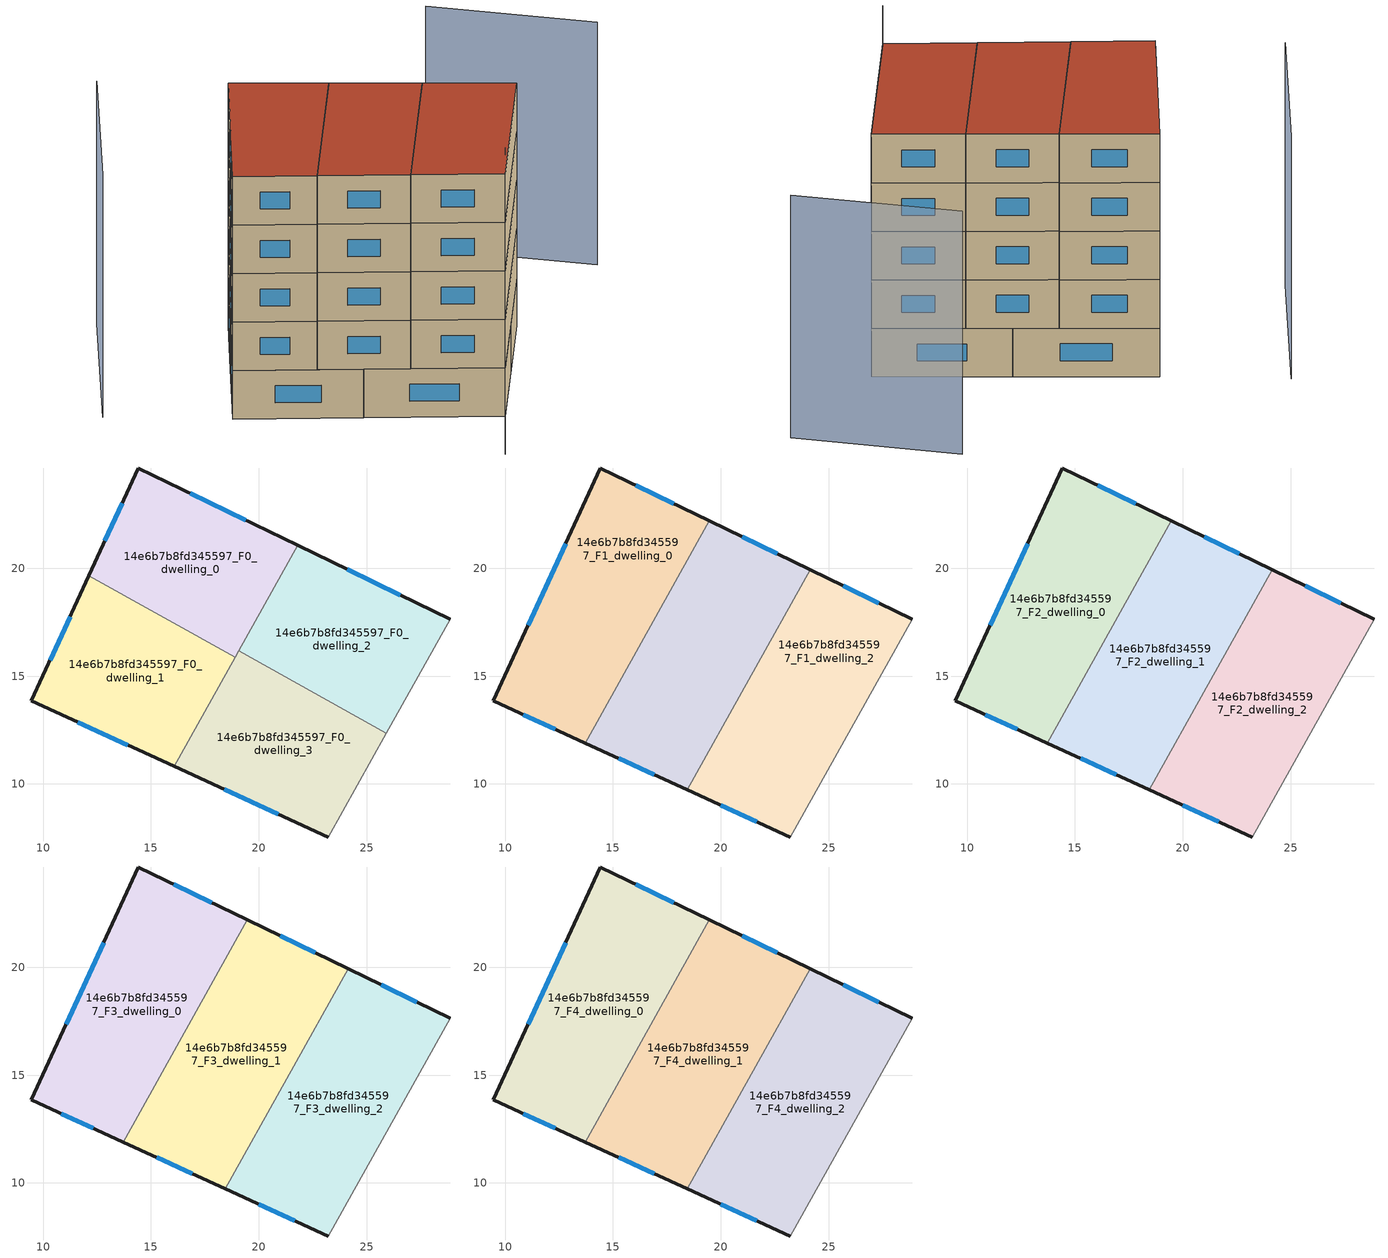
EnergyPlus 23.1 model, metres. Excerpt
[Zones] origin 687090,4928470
14e6b7b8fd345597_F0_dwelling_0
 floor ground (EU_floor_Construction): 21.8,21.06 18.9,15.87 12.12,19.65 14.42,24.65 z0
 wall outside (EU_wall_Construction): 21.8,21.06 14.42,24.65 12.12,19.65 z0:3
 wall to 14e6b7b8fd345597_F0_dwelling_2 (EU_wall_Construction): 19.07,16.18 21.8,21.06 z0:3
 wall to 14e6b7b8fd345597_F0_dwelling_1 (EU_wall_Construction): 12.13,19.65 18.9,15.87 z0:3
 wall to 14e6b7b8fd345597_F0_dwelling_3 (EU_wall_Construction): 18.9,15.87 19.07,16.18 z0:3
 window (EU_Window_Construction): 13.67,23.02 12.87,21.28 / 19.4,22.23 16.82,23.48 z0.98:2.02
14e6b7b8fd345597_F0_dwelling_1
 floor ground (EU_floor_Construction): 18.9,15.87 16.08,10.82 9.46,13.85 12.12,19.65 z0
 wall outside (EU_wall_Construction): 12.12,19.65 9.46,13.85 16.08,10.82 z0:3
 wall to 14e6b7b8fd345597_F0_dwelling_3 (EU_wall_Construction): 16.08,10.82 18.9,15.87 z0:3
 window (EU_Window_Construction): 11.62,12.86 13.93,11.8 / 11.26,17.76 10.33,15.74 z0.98:2.02
14e6b7b8fd345597_F0_dwelling_2
 floor ground (EU_floor_Construction): 28.87,17.63 25.92,12.35 19.07,16.18 21.8,21.06 z0
 wall outside (EU_wall_Construction): 28.87,17.63 21.8,21.06 z0:3
 wall adiabatic (EU_wall_Construction): 25.92,12.35 28.87,17.63 z0:3
 wall to 14e6b7b8fd345597_F0_dwelling_3 (EU_wall_Construction): 19.07,16.18 25.92,12.35 z0:3
 window (EU_Window_Construction): 26.57,18.75 24.1,19.95 z0.98:2.02
14e6b7b8fd345597_F0_dwelling_3
 floor ground (EU_floor_Construction): 25.92,12.35 23.23,7.54 16.08,10.82 19.07,16.18 z0
 wall outside (EU_wall_Construction): 16.08,10.82 23.23,7.54 z0:3
 wall adiabatic (EU_wall_Construction): 23.23,7.54 25.92,12.35 z0:3
 window (EU_Window_Construction): 18.41,9.75 20.91,8.61 z0.98:2.02
14e6b7b8fd345597_F1_dwelling_0
 floor to 14e6b7b8fd345597_F0_dwelling_0 (EU_floor_Construction): 19.47,22.2 16.64,17.13 12.13,19.65 14.42,24.65 z3
 floor to 14e6b7b8fd345597_F0_dwelling_1 (EU_floor_Construction): 16.64,17.13 13.72,11.9 9.46,13.85 12.13,19.65 z3
 wall outside (EU_wall_Construction): 19.47,22.2 14.42,24.65 9.46,13.85 13.72,11.9 z3:6
 wall to 14e6b7b8fd345597_F1_dwelling_1 (EU_wall_Construction): 13.72,11.9 19.47,22.2 z3:6
 window (EU_Window_Construction): 12.81,21.14 11.08,17.36 / 17.83,22.99 16.06,23.85 / 10.85,13.22 12.34,12.53 z3.98:5.02
14e6b7b8fd345597_F1_dwelling_1
 floor to 14e6b7b8fd345597_F0_dwelling_0 (EU_floor_Construction): 21.8,21.06 18.9,15.87 16.64,17.13 19.47,22.2 z3
 floor to 14e6b7b8fd345597_F0_dwelling_1 (EU_floor_Construction): 18.9,15.87 13.72,11.9 16.64,17.13 z3; 16.75,12.01 16.08,10.82 13.72,11.9 z3; 18.9,15.87 16.75,12.01 13.72,11.9 z3
 floor to 14e6b7b8fd345597_F0_dwelling_3 (EU_floor_Construction): 19.79,12.12 18.46,9.73 16.08,10.82 16.75,12.01 z3; 21.35,14.91 19.79,12.12 16.75,12.01 19.07,16.18 z3
 floor to 14e6b7b8fd345597_F0_dwelling_2 (EU_floor_Construction): 24.15,19.93 21.35,14.91 19.07,16.18 21.8,21.06 z3
 wall outside (EU_wall_Construction): 24.15,19.93 19.47,22.2 / 13.72,11.9 18.45,9.73 z3:6
 wall to 14e6b7b8fd345597_F1_dwelling_2 (EU_wall_Construction): 18.45,9.73 24.15,19.93 z3:6
 window (EU_Window_Construction): 22.63,20.66 20.99,21.46 / 15.26,11.19 16.92,10.44 z3.98:5.02
14e6b7b8fd345597_F1_dwelling_2
 floor to 14e6b7b8fd345597_F0_dwelling_2 (EU_floor_Construction): 28.87,17.63 25.92,12.35 21.35,14.91 24.15,19.93 z3
 floor to 14e6b7b8fd345597_F0_dwelling_3 (EU_floor_Construction): 25.92,12.35 23.23,7.54 18.46,9.73 21.35,14.91 z3
 wall outside (EU_wall_Construction): 28.87,17.63 24.15,19.93 / 18.45,9.73 23.23,7.54 z3:6
 wall adiabatic (EU_wall_Construction): 23.23,7.54 28.87,17.63 z3:6
 window (EU_Window_Construction): 27.34,18.38 25.68,19.18 / 20.01,9.02 21.68,8.25 z3.98:5.02
14e6b7b8fd345597_F2_dwelling_0
 floor to 14e6b7b8fd345597_F1_dwelling_0 (EU_floor_Construction): 19.47,22.2 13.72,11.9 9.46,13.85 14.42,24.65 z6
 wall outside (EU_wall_Construction): 19.47,22.2 14.42,24.65 9.46,13.85 13.72,11.9 z6:9
 wall to 14e6b7b8fd345597_F2_dwelling_1 (EU_wall_Construction): 13.72,11.9 19.47,22.2 z6:9
 window (EU_Window_Construction): 12.81,21.14 11.08,17.36 / 17.83,22.99 16.06,23.85 / 10.85,13.22 12.34,12.53 z6.98:8.02
14e6b7b8fd345597_F2_dwelling_1
 floor to 14e6b7b8fd345597_F1_dwelling_1 (EU_floor_Construction): 24.15,19.93 18.45,9.73 13.72,11.9 19.47,22.2 z6
 wall outside (EU_wall_Construction): 24.15,19.93 19.47,22.2 / 13.72,11.9 18.45,9.73 z6:9
 wall to 14e6b7b8fd345597_F2_dwelling_2 (EU_wall_Construction): 18.45,9.73 24.15,19.93 z6:9
 window (EU_Window_Construction): 22.63,20.66 20.99,21.46 / 15.26,11.19 16.92,10.44 z6.98:8.02
14e6b7b8fd345597_F2_dwelling_2
 floor to 14e6b7b8fd345597_F1_dwelling_2 (EU_floor_Construction): 28.87,17.63 23.23,7.54 18.45,9.73 24.15,19.93 z6
 wall outside (EU_wall_Construction): 28.87,17.63 24.15,19.93 / 18.45,9.73 23.23,7.54 z6:9
 wall adiabatic (EU_wall_Construction): 23.23,7.54 28.87,17.63 z6:9
 window (EU_Window_Construction): 27.34,18.38 25.68,19.18 / 20.01,9.02 21.68,8.25 z6.98:8.02
14e6b7b8fd345597_F3_dwelling_0
 floor to 14e6b7b8fd345597_F2_dwelling_0 (EU_floor_Construction): 19.47,22.2 13.72,11.9 9.46,13.85 14.42,24.65 z9
 wall outside (EU_wall_Construction): 19.47,22.2 14.42,24.65 9.46,13.85 13.72,11.9 z9:12
 wall to 14e6b7b8fd345597_F3_dwelling_1 (EU_wall_Construction): 13.72,11.9 19.47,22.2 z9:12
 window (EU_Window_Construction): 12.81,21.14 11.08,17.36 / 17.83,22.99 16.06,23.85 / 10.85,13.22 12.34,12.53 z9.98:11.02
14e6b7b8fd345597_F3_dwelling_1
 floor to 14e6b7b8fd345597_F2_dwelling_1 (EU_floor_Construction): 24.15,19.93 18.45,9.73 13.72,11.9 19.47,22.2 z9
 wall outside (EU_wall_Construction): 24.15,19.93 19.47,22.2 / 13.72,11.9 18.45,9.73 z9:12
 wall to 14e6b7b8fd345597_F3_dwelling_2 (EU_wall_Construction): 18.45,9.73 24.15,19.93 z9:12
 window (EU_Window_Construction): 22.63,20.66 20.99,21.46 / 15.26,11.19 16.92,10.44 z9.98:11.02
14e6b7b8fd345597_F3_dwelling_2
 floor to 14e6b7b8fd345597_F2_dwelling_2 (EU_floor_Construction): 28.87,17.63 23.23,7.54 18.45,9.73 24.15,19.93 z9
 wall outside (EU_wall_Construction): 28.87,17.63 24.15,19.93 / 18.45,9.73 23.23,7.54 z9:12
 wall adiabatic (EU_wall_Construction): 23.23,7.54 28.87,17.63 z9:12
 window (EU_Window_Construction): 27.34,18.38 25.68,19.18 / 20.01,9.02 21.68,8.25 z9.98:11.02
14e6b7b8fd345597_F4_dwelling_0
 floor to 14e6b7b8fd345597_F3_dwelling_0 (EU_floor_Construction): 19.47,22.2 13.72,11.9 9.46,13.85 14.42,24.65 z12
 wall outside (EU_wall_Construction): 19.47,22.2 14.42,24.65 9.46,13.85 13.72,11.9 z12:15
 wall to 14e6b7b8fd345597_F4_dwelling_1 (EU_wall_Construction): 13.72,11.9 19.47,22.2 z12:15
 window (EU_Window_Construction): 12.81,21.14 11.08,17.36 / 17.83,22.99 16.06,23.85 / 10.85,13.22 12.34,12.53 z12.98:14.02
 roof outside (EU_roof_Construction): 13.72,11.9 19.47,22.2 14.42,24.65 9.46,13.85 z15
14e6b7b8fd345597_F4_dwelling_1
 floor to 14e6b7b8fd345597_F3_dwelling_1 (EU_floor_Construction): 24.15,19.93 18.45,9.73 13.72,11.9 19.47,22.2 z12
 wall outside (EU_wall_Construction): 24.15,19.93 19.47,22.2 / 13.72,11.9 18.45,9.73 z12:15
 wall to 14e6b7b8fd345597_F4_dwelling_2 (EU_wall_Construction): 18.45,9.73 24.15,19.93 z12:15
 window (EU_Window_Construction): 22.63,20.66 20.99,21.46 / 15.26,11.19 16.92,10.44 z12.98:14.02
 roof outside (EU_roof_Construction): 18.45,9.73 24.15,19.93 19.47,22.2 13.72,11.9 z15
14e6b7b8fd345597_F4_dwelling_2
 floor to 14e6b7b8fd345597_F3_dwelling_2 (EU_floor_Construction): 28.87,17.63 23.23,7.54 18.45,9.73 24.15,19.93 z12
 wall outside (EU_wall_Construction): 28.87,17.63 24.15,19.93 / 18.45,9.73 23.23,7.54 z12:15
 wall adiabatic (EU_wall_Construction): 23.23,7.54 28.87,17.63 z12:15
 window (EU_Window_Construction): 27.34,18.38 25.68,19.18 / 20.01,9.02 21.68,8.25 z12.98:14.02
 roof outside (EU_roof_Construction): 23.23,7.54 28.87,17.63 24.15,19.93 18.45,9.73 z15
shading: 21.13,3.21 28.28,17.92 / 7.97,28.11 3.03,17.21 / 36.31,22.65 28.62,28.7 z0:15
[Building]
EU S2 Campaign: North Axis=0; Terrain=City; Solar Distribution=FullExterior
[Site:Location]
Bologna: Latitude=44.5; Longitude=11.25; Time Zone=1; Elevation=37
[SizingPeriod:WeatherFileDays]
AnnualSizingPeriod: Begin Month=1; Begin Day of Month=1; End Month=12; End Day of Month=31; Day of Week for Start Day=Monday; Use Weather File Daylight Saving Period=No; Use Weather File Rain and Snow Indicators=No
[MATERIAL]
EU_InternalMass_Material: Roughness=MediumRough; Thickness=0.1; Conductivity=1; Density=1800; Specific Heat=900; Thermal Absorptance=0.9; Solar Absorptance=0.7; Visible Absorptance=0.7
[MATERIAL:NOMASS] Roughness=MediumRough; Thermal Absorptance=0.9; Solar Absorptance=0.7; Visible Absorptance=0.7
Name | Thermal Resistance
EU_wall_NoMass | 0.905828
EU_roof_NoMass | 0.37593
EU_floor_NoMass | 0.67114
[WINDOWMATERIAL:SIMPLEGLAZINGSYSTEM]
EU_Window_SimpleGlazing: UFactor=4.52486; Solar Heat Gain Coefficient=0.85; Visible Transmittance=0.85
[CONSTRUCTION]
EU_wall_Construction: EU_wall_NoMass
EU_roof_Construction: EU_roof_NoMass
EU_floor_Construction: EU_floor_NoMass
EU_InternalMass_Construction: EU_InternalMass_Material
EU_Window_Construction: EU_Window_SimpleGlazing
[ZONE] Type=1; Multiplier=1; Ceiling Height=autocalculate; Floor Area=autocalculate; Part of Total Floor Area=Yes
Name | Volume
14e6b7b8fd345597_F0_dwelling_0; 14e6b7b8fd345597_F0_dwelling_2 | 137.01
14e6b7b8fd345597_F1_dwelling_0; 14e6b7b8fd345597_F2_dwelling_0; 14e6b7b8fd345597_F3_dwelling_0; 14e6b7b8fd345597_F4_dwelling_0 | 182.674
14e6b7b8fd345597_F0_dwelling_1 | 137.017
14e6b7b8fd345597_F1_dwelling_1 | 182.692
14e6b7b8fd345597_F2_dwelling_1; 14e6b7b8fd345597_F3_dwelling_1; 14e6b7b8fd345597_F4_dwelling_1 | 182.701
14e6b7b8fd345597_F1_dwelling_2 | 182.689
14e6b7b8fd345597_F2_dwelling_2; 14e6b7b8fd345597_F3_dwelling_2; 14e6b7b8fd345597_F4_dwelling_2 | 182.69
14e6b7b8fd345597_F0_dwelling_3 | 137.02
[INTERNALMASS] Construction=EU_InternalMass_Construction
Name | Zone or ZoneList | Surface Area
14e6b7b8fd345597_F0_dwelling_0_EU_InternalMass | 14e6b7b8fd345597_F0_dwelling_0 | 45.6698
14e6b7b8fd345597_F0_dwelling_1_EU_InternalMass | 14e6b7b8fd345597_F0_dwelling_1 | 45.6723
14e6b7b8fd345597_F0_dwelling_2_EU_InternalMass | 14e6b7b8fd345597_F0_dwelling_2 | 45.6697
14e6b7b8fd345597_F0_dwelling_3_EU_InternalMass | 14e6b7b8fd345597_F0_dwelling_3 | 45.6732
14e6b7b8fd345597_F1_dwelling_0_EU_InternalMass | 14e6b7b8fd345597_F1_dwelling_0 | 60.8913
14e6b7b8fd345597_F1_dwelling_1_EU_InternalMass | 14e6b7b8fd345597_F1_dwelling_1 | 60.9003
14e6b7b8fd345597_F1_dwelling_2_EU_InternalMass | 14e6b7b8fd345597_F1_dwelling_2 | 60.897
14e6b7b8fd345597_F2_dwelling_0_EU_InternalMass | 14e6b7b8fd345597_F2_dwelling_0 | 60.8913
14e6b7b8fd345597_F2_dwelling_1_EU_InternalMass | 14e6b7b8fd345597_F2_dwelling_1 | 60.9003
14e6b7b8fd345597_F2_dwelling_2_EU_InternalMass | 14e6b7b8fd345597_F2_dwelling_2 | 60.897
14e6b7b8fd345597_F3_dwelling_0_EU_InternalMass | 14e6b7b8fd345597_F3_dwelling_0 | 60.8913
14e6b7b8fd345597_F3_dwelling_1_EU_InternalMass | 14e6b7b8fd345597_F3_dwelling_1 | 60.9003
14e6b7b8fd345597_F3_dwelling_2_EU_InternalMass | 14e6b7b8fd345597_F3_dwelling_2 | 60.897
14e6b7b8fd345597_F4_dwelling_0_EU_InternalMass | 14e6b7b8fd345597_F4_dwelling_0 | 60.8913
14e6b7b8fd345597_F4_dwelling_1_EU_InternalMass | 14e6b7b8fd345597_F4_dwelling_1 | 60.9003
14e6b7b8fd345597_F4_dwelling_2_EU_InternalMass | 14e6b7b8fd345597_F4_dwelling_2 | 60.897
[OTHEREQUIPMENT] Fuel Type=Electricity; Design Level Calculation Method=Watts/Area; Power per Zone Floor Area=1; Fraction Latent=0; Fraction Radiant=0; Fraction Lost=0; Carbon Dioxide Generation Rate=0; EndUse Subcategory=EU_Step8_InternalGains
Name | Zone or ZoneList or Space or SpaceList | Schedule
EU_Step8_InternalGain_14e6b7b8fd345597_F0_dwelling_0_f000 | 14e6b7b8fd345597_F0_dwelling_0 | EU_Step8_GainSchedule_14e6b7b8fd345597_F0_dwelling_0_f000
EU_Step8_InternalGain_14e6b7b8fd345597_F0_dwelling_1_f000 | 14e6b7b8fd345597_F0_dwelling_1 | EU_Step8_GainSchedule_14e6b7b8fd345597_F0_dwelling_1_f000
EU_Step8_InternalGain_14e6b7b8fd345597_F0_dwelling_2_f000 | 14e6b7b8fd345597_F0_dwelling_2 | EU_Step8_GainSchedule_14e6b7b8fd345597_F0_dwelling_2_f000
EU_Step8_InternalGain_14e6b7b8fd345597_F0_dwelling_3_f000 | 14e6b7b8fd345597_F0_dwelling_3 | EU_Step8_GainSchedule_14e6b7b8fd345597_F0_dwelling_3_f000
EU_Step8_InternalGain_14e6b7b8fd345597_F1_dwelling_0_f000 | 14e6b7b8fd345597_F1_dwelling_0 | EU_Step8_GainSchedule_14e6b7b8fd345597_F1_dwelling_0_f000
EU_Step8_InternalGain_14e6b7b8fd345597_F1_dwelling_1_f000 | 14e6b7b8fd345597_F1_dwelling_1 | EU_Step8_GainSchedule_14e6b7b8fd345597_F1_dwelling_1_f000
EU_Step8_InternalGain_14e6b7b8fd345597_F1_dwelling_2_f000 | 14e6b7b8fd345597_F1_dwelling_2 | EU_Step8_GainSchedule_14e6b7b8fd345597_F1_dwelling_2_f000
EU_Step8_InternalGain_14e6b7b8fd345597_F2_dwelling_0_f000 | 14e6b7b8fd345597_F2_dwelling_0 | EU_Step8_GainSchedule_14e6b7b8fd345597_F2_dwelling_0_f000
EU_Step8_InternalGain_14e6b7b8fd345597_F2_dwelling_1_f000 | 14e6b7b8fd345597_F2_dwelling_1 | EU_Step8_GainSchedule_14e6b7b8fd345597_F2_dwelling_1_f000
EU_Step8_InternalGain_14e6b7b8fd345597_F2_dwelling_2_f000 | 14e6b7b8fd345597_F2_dwelling_2 | EU_Step8_GainSchedule_14e6b7b8fd345597_F2_dwelling_2_f000
EU_Step8_InternalGain_14e6b7b8fd345597_F3_dwelling_0_f000 | 14e6b7b8fd345597_F3_dwelling_0 | EU_Step8_GainSchedule_14e6b7b8fd345597_F3_dwelling_0_f000
EU_Step8_InternalGain_14e6b7b8fd345597_F3_dwelling_1_f000 | 14e6b7b8fd345597_F3_dwelling_1 | EU_Step8_GainSchedule_14e6b7b8fd345597_F3_dwelling_1_f000
EU_Step8_InternalGain_14e6b7b8fd345597_F3_dwelling_2_f000 | 14e6b7b8fd345597_F3_dwelling_2 | EU_Step8_GainSchedule_14e6b7b8fd345597_F3_dwelling_2_f000
EU_Step8_InternalGain_14e6b7b8fd345597_F4_dwelling_0_f000 | 14e6b7b8fd345597_F4_dwelling_0 | EU_Step8_GainSchedule_14e6b7b8fd345597_F4_dwelling_0_f000
EU_Step8_InternalGain_14e6b7b8fd345597_F4_dwelling_1_f000 | 14e6b7b8fd345597_F4_dwelling_1 | EU_Step8_GainSchedule_14e6b7b8fd345597_F4_dwelling_1_f000
EU_Step8_InternalGain_14e6b7b8fd345597_F4_dwelling_2_f000 | 14e6b7b8fd345597_F4_dwelling_2 | EU_Step8_GainSchedule_14e6b7b8fd345597_F4_dwelling_2_f000
[ZONEVENTILATION:DESIGNFLOWRATE] Schedule=EU_AlwaysOn; Design Flow Rate Calculation Method=AirChanges/Hour; Air Changes per Hour=0.73129; Ventilation Type=Natural; Fan Pressure Rise=0; Fan Total Efficiency=1; Constant Term Coefficient=1; Temperature Term Coefficient=0; Velocity Term Coefficient=0; Velocity Squared Term Coefficient=0; Minimum Indoor Temperature=-100; Maximum Indoor Temperature=100; Delta Temperature=-100; Minimum Outdoor Temperature=-100; Maximum Outdoor Temperature=100; Maximum Wind Speed=40
Name | Zone or ZoneList or Space or SpaceList
EU_ConstantAir_14e6b7b8fd345597_F0_dwelling_0 | 14e6b7b8fd345597_F0_dwelling_0
EU_ConstantAir_14e6b7b8fd345597_F0_dwelling_1 | 14e6b7b8fd345597_F0_dwelling_1
EU_ConstantAir_14e6b7b8fd345597_F0_dwelling_2 | 14e6b7b8fd345597_F0_dwelling_2
EU_ConstantAir_14e6b7b8fd345597_F0_dwelling_3 | 14e6b7b8fd345597_F0_dwelling_3
EU_ConstantAir_14e6b7b8fd345597_F1_dwelling_0 | 14e6b7b8fd345597_F1_dwelling_0
EU_ConstantAir_14e6b7b8fd345597_F1_dwelling_1 | 14e6b7b8fd345597_F1_dwelling_1
EU_ConstantAir_14e6b7b8fd345597_F1_dwelling_2 | 14e6b7b8fd345597_F1_dwelling_2
EU_ConstantAir_14e6b7b8fd345597_F2_dwelling_0 | 14e6b7b8fd345597_F2_dwelling_0
EU_ConstantAir_14e6b7b8fd345597_F2_dwelling_1 | 14e6b7b8fd345597_F2_dwelling_1
EU_ConstantAir_14e6b7b8fd345597_F2_dwelling_2 | 14e6b7b8fd345597_F2_dwelling_2
EU_ConstantAir_14e6b7b8fd345597_F3_dwelling_0 | 14e6b7b8fd345597_F3_dwelling_0
EU_ConstantAir_14e6b7b8fd345597_F3_dwelling_1 | 14e6b7b8fd345597_F3_dwelling_1
EU_ConstantAir_14e6b7b8fd345597_F3_dwelling_2 | 14e6b7b8fd345597_F3_dwelling_2
EU_ConstantAir_14e6b7b8fd345597_F4_dwelling_0 | 14e6b7b8fd345597_F4_dwelling_0
EU_ConstantAir_14e6b7b8fd345597_F4_dwelling_1 | 14e6b7b8fd345597_F4_dwelling_1
EU_ConstantAir_14e6b7b8fd345597_F4_dwelling_2 | 14e6b7b8fd345597_F4_dwelling_2
[HVACTEMPLATE:THERMOSTAT] Constant Heating Setpoint=20; Constant Cooling Setpoint=50
EU_HeatOnly_14e6b7b8fd345597_F0_dwelling_0; EU_HeatOnly_14e6b7b8fd345597_F0_dwelling_1; EU_HeatOnly_14e6b7b8fd345597_F0_dwelling_2; EU_HeatOnly_14e6b7b8fd345597_F0_dwelling_3; EU_HeatOnly_14e6b7b8fd345597_F1_dwelling_0; EU_HeatOnly_14e6b7b8fd345597_F1_dwelling_1; EU_HeatOnly_14e6b7b8fd345597_F1_dwelling_2; EU_HeatOnly_14e6b7b8fd345597_F2_dwelling_0; EU_HeatOnly_14e6b7b8fd345597_F2_dwelling_1; EU_HeatOnly_14e6b7b8fd345597_F2_dwelling_2; EU_HeatOnly_14e6b7b8fd345597_F3_dwelling_0; EU_HeatOnly_14e6b7b8fd345597_F3_dwelling_1; EU_HeatOnly_14e6b7b8fd345597_F3_dwelling_2; EU_HeatOnly_14e6b7b8fd345597_F4_dwelling_0; EU_HeatOnly_14e6b7b8fd345597_F4_dwelling_1; EU_HeatOnly_14e6b7b8fd345597_F4_dwelling_2
[HVACTEMPLATE:ZONE:IDEALLOADSAIRSYSTEM] System Availability Schedule=EU_AlwaysOn; Maximum Heating Supply Air Temperature=50; Minimum Cooling Supply Air Temperature=13; Maximum Heating Supply Air Humidity Ratio=0.0156; Minimum Cooling Supply Air Humidity Ratio=0.0077; Heating Limit=NoLimit; Cooling Limit=NoLimit; Heating Availability Schedule=EU_AlwaysOn; Cooling Availability Schedule=EU_CoolingOff; Dehumidification Control Type=ConstantSensibleHeatRatio; Cooling Sensible Heat Ratio=0.7; Dehumidification Setpoint=60; Humidification Control Type=None; Humidification Setpoint=30; Outdoor Air Method=None; Outdoor Air Flow Rate per Person=0.00944; Outdoor Air Flow Rate per Zone Floor Area=0; Outdoor Air Flow Rate per Zone=0; Demand Controlled Ventilation Type=None; Outdoor Air Economizer Type=NoEconomizer; Heat Recovery Type=None; Sensible Heat Recovery Effectiveness=0.7; Latent Heat Recovery Effectiveness=0.65
Name | Template Thermostat
14e6b7b8fd345597_F0_dwelling_0 | EU_HeatOnly_14e6b7b8fd345597_F0_dwelling_0
14e6b7b8fd345597_F0_dwelling_1 | EU_HeatOnly_14e6b7b8fd345597_F0_dwelling_1
14e6b7b8fd345597_F0_dwelling_2 | EU_HeatOnly_14e6b7b8fd345597_F0_dwelling_2
14e6b7b8fd345597_F0_dwelling_3 | EU_HeatOnly_14e6b7b8fd345597_F0_dwelling_3
14e6b7b8fd345597_F1_dwelling_0 | EU_HeatOnly_14e6b7b8fd345597_F1_dwelling_0
14e6b7b8fd345597_F1_dwelling_1 | EU_HeatOnly_14e6b7b8fd345597_F1_dwelling_1
14e6b7b8fd345597_F1_dwelling_2 | EU_HeatOnly_14e6b7b8fd345597_F1_dwelling_2
14e6b7b8fd345597_F2_dwelling_0 | EU_HeatOnly_14e6b7b8fd345597_F2_dwelling_0
14e6b7b8fd345597_F2_dwelling_1 | EU_HeatOnly_14e6b7b8fd345597_F2_dwelling_1
14e6b7b8fd345597_F2_dwelling_2 | EU_HeatOnly_14e6b7b8fd345597_F2_dwelling_2
14e6b7b8fd345597_F3_dwelling_0 | EU_HeatOnly_14e6b7b8fd345597_F3_dwelling_0
14e6b7b8fd345597_F3_dwelling_1 | EU_HeatOnly_14e6b7b8fd345597_F3_dwelling_1
14e6b7b8fd345597_F3_dwelling_2 | EU_HeatOnly_14e6b7b8fd345597_F3_dwelling_2
14e6b7b8fd345597_F4_dwelling_0 | EU_HeatOnly_14e6b7b8fd345597_F4_dwelling_0
14e6b7b8fd345597_F4_dwelling_1 | EU_HeatOnly_14e6b7b8fd345597_F4_dwelling_1
14e6b7b8fd345597_F4_dwelling_2 | EU_HeatOnly_14e6b7b8fd345597_F4_dwelling_2
[SIZING:ZONE] Zone Cooling Design Supply Air Temperature Input Method=SupplyAirTemperature; Zone Cooling Design Supply Air Temperature=13; Zone Heating Design Supply Air Temperature Input Method=SupplyAirTemperature; Zone Heating Design Supply Air Temperature=50; Zone Cooling Design Supply Air Humidity Ratio=0.008; Zone Heating Design Supply Air Humidity Ratio=0.008; Cooling Design Air Flow Method=DesignDay; Cooling Design Air Flow Rate=0; Cooling Minimum Air Flow per Zone Floor Area=0.000762; Cooling Minimum Air Flow=0; Cooling Minimum Air Flow Fraction=0.2; Heating Design Air Flow Method=DesignDay; Heating Design Air Flow Rate=0; Heating Maximum Air Flow per Zone Floor Area=0.002032; Heating Maximum Air Flow=0.141576; Heating Maximum Air Flow Fraction=0.3; Account for Dedicated Outdoor Air System=No; Dedicated Outdoor Air System Control Strategy=NeutralSupplyAir; Dedicated Outdoor Air Low Setpoint Temperature for Design=autosize; Dedicated Outdoor Air High Setpoint Temperature for Design=autosize; Zone Load Sizing Method=Sensible Load Only No Latent Load; Zone Latent Cooling Design Supply Air Humidity Ratio Input Method=HumidityRatioDifference; Zone Cooling Design Supply Air Humidity Ratio Difference=0.005; Zone Latent Heating Design Supply Air Humidity Ratio Input Method=HumidityRatioDifference; Zone Humidification Design Supply Air Humidity Ratio Difference=0.005
14e6b7b8fd345597_F0_dwelling_0; 14e6b7b8fd345597_F0_dwelling_1; 14e6b7b8fd345597_F0_dwelling_2; 14e6b7b8fd345597_F0_dwelling_3; 14e6b7b8fd345597_F1_dwelling_0; 14e6b7b8fd345597_F1_dwelling_1; 14e6b7b8fd345597_F1_dwelling_2; 14e6b7b8fd345597_F2_dwelling_0; 14e6b7b8fd345597_F2_dwelling_1; 14e6b7b8fd345597_F2_dwelling_2; 14e6b7b8fd345597_F3_dwelling_0; 14e6b7b8fd345597_F3_dwelling_1; 14e6b7b8fd345597_F3_dwelling_2; 14e6b7b8fd345597_F4_dwelling_0; 14e6b7b8fd345597_F4_dwelling_1; 14e6b7b8fd345597_F4_dwelling_2
[SCHEDULE:CONSTANT]
Name | Hourly Value
EU_AlwaysOn | 1
EU_CoolingOff | 0
[SCHEDULE:FILE] Column Number=1; Rows to Skip at Top=0; Number of Hours of Data=8760; Column Separator=Comma; Interpolate to Timestep=No; Minutes per Item=60; Adjust Schedule for Daylight Savings=Yes
Name | File
EU_Step8_GainSchedule_14e6b7b8fd345597_F0_dwelling_0_f000 | ../../schedules/14e6b7b8fd345597/14e6b7b8fd345597_F0_dwelling_0_f000_gain.csv
EU_Step8_GainSchedule_14e6b7b8fd345597_F0_dwelling_1_f000 | ../../schedules/14e6b7b8fd345597/14e6b7b8fd345597_F0_dwelling_1_f000_gain.csv
EU_Step8_GainSchedule_14e6b7b8fd345597_F0_dwelling_2_f000 | ../../schedules/14e6b7b8fd345597/14e6b7b8fd345597_F0_dwelling_2_f000_gain.csv
EU_Step8_GainSchedule_14e6b7b8fd345597_F0_dwelling_3_f000 | ../../schedules/14e6b7b8fd345597/14e6b7b8fd345597_F0_dwelling_3_f000_gain.csv
EU_Step8_GainSchedule_14e6b7b8fd345597_F1_dwelling_0_f000 | ../../schedules/14e6b7b8fd345597/14e6b7b8fd345597_F1_dwelling_0_f000_gain.csv
EU_Step8_GainSchedule_14e6b7b8fd345597_F1_dwelling_1_f000 | ../../schedules/14e6b7b8fd345597/14e6b7b8fd345597_F1_dwelling_1_f000_gain.csv
EU_Step8_GainSchedule_14e6b7b8fd345597_F1_dwelling_2_f000 | ../../schedules/14e6b7b8fd345597/14e6b7b8fd345597_F1_dwelling_2_f000_gain.csv
EU_Step8_GainSchedule_14e6b7b8fd345597_F2_dwelling_0_f000 | ../../schedules/14e6b7b8fd345597/14e6b7b8fd345597_F2_dwelling_0_f000_gain.csv
EU_Step8_GainSchedule_14e6b7b8fd345597_F2_dwelling_1_f000 | ../../schedules/14e6b7b8fd345597/14e6b7b8fd345597_F2_dwelling_1_f000_gain.csv
EU_Step8_GainSchedule_14e6b7b8fd345597_F2_dwelling_2_f000 | ../../schedules/14e6b7b8fd345597/14e6b7b8fd345597_F2_dwelling_2_f000_gain.csv
EU_Step8_GainSchedule_14e6b7b8fd345597_F3_dwelling_0_f000 | ../../schedules/14e6b7b8fd345597/14e6b7b8fd345597_F3_dwelling_0_f000_gain.csv
EU_Step8_GainSchedule_14e6b7b8fd345597_F3_dwelling_1_f000 | ../../schedules/14e6b7b8fd345597/14e6b7b8fd345597_F3_dwelling_1_f000_gain.csv
EU_Step8_GainSchedule_14e6b7b8fd345597_F3_dwelling_2_f000 | ../../schedules/14e6b7b8fd345597/14e6b7b8fd345597_F3_dwelling_2_f000_gain.csv
EU_Step8_GainSchedule_14e6b7b8fd345597_F4_dwelling_0_f000 | ../../schedules/14e6b7b8fd345597/14e6b7b8fd345597_F4_dwelling_0_f000_gain.csv
EU_Step8_GainSchedule_14e6b7b8fd345597_F4_dwelling_1_f000 | ../../schedules/14e6b7b8fd345597/14e6b7b8fd345597_F4_dwelling_1_f000_gain.csv
EU_Step8_GainSchedule_14e6b7b8fd345597_F4_dwelling_2_f000 | ../../schedules/14e6b7b8fd345597/14e6b7b8fd345597_F4_dwelling_2_f000_gain.csv
